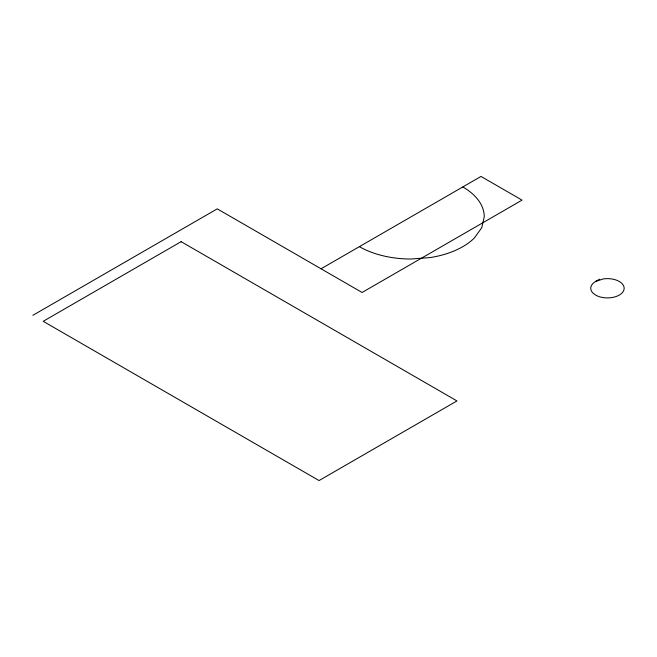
<?xml version="1.0" encoding="UTF-8"?>
<svg xmlns="http://www.w3.org/2000/svg" width="657" height="657" viewBox="0 0 657 657"><rect width="100%" height="100%" fill="white"/><g stroke="black" fill="none" stroke-linecap="round" stroke-linejoin="round"><path stroke-width="0.99" d="M32.85 315.327L217.253 208.86L362.081 292.48L522.044 200.122L481.006 176.437L321.043 268.787M595.636 281.459L603.126 278.962A16.704 9.641 0 0 1 623.583 290.772A16.704 9.641 0 0 1 595.636 295.092L592.984 293.096A16.704 9.641 0 0 1 595.636 281.459L599.57 279.184M359.379 246.654A73.141 42.229 0 0 0 411.093 259.022L430.023 257.585A73.141 42.229 0 0 0 474.436 237.908L481.745 227.724L484.242 216.794A73.141 42.229 0 0 0 462.815 186.941M181.118 241.669L43.198 321.306L319.047 480.563L456.976 400.934L181.118 241.669"/></g></svg>
